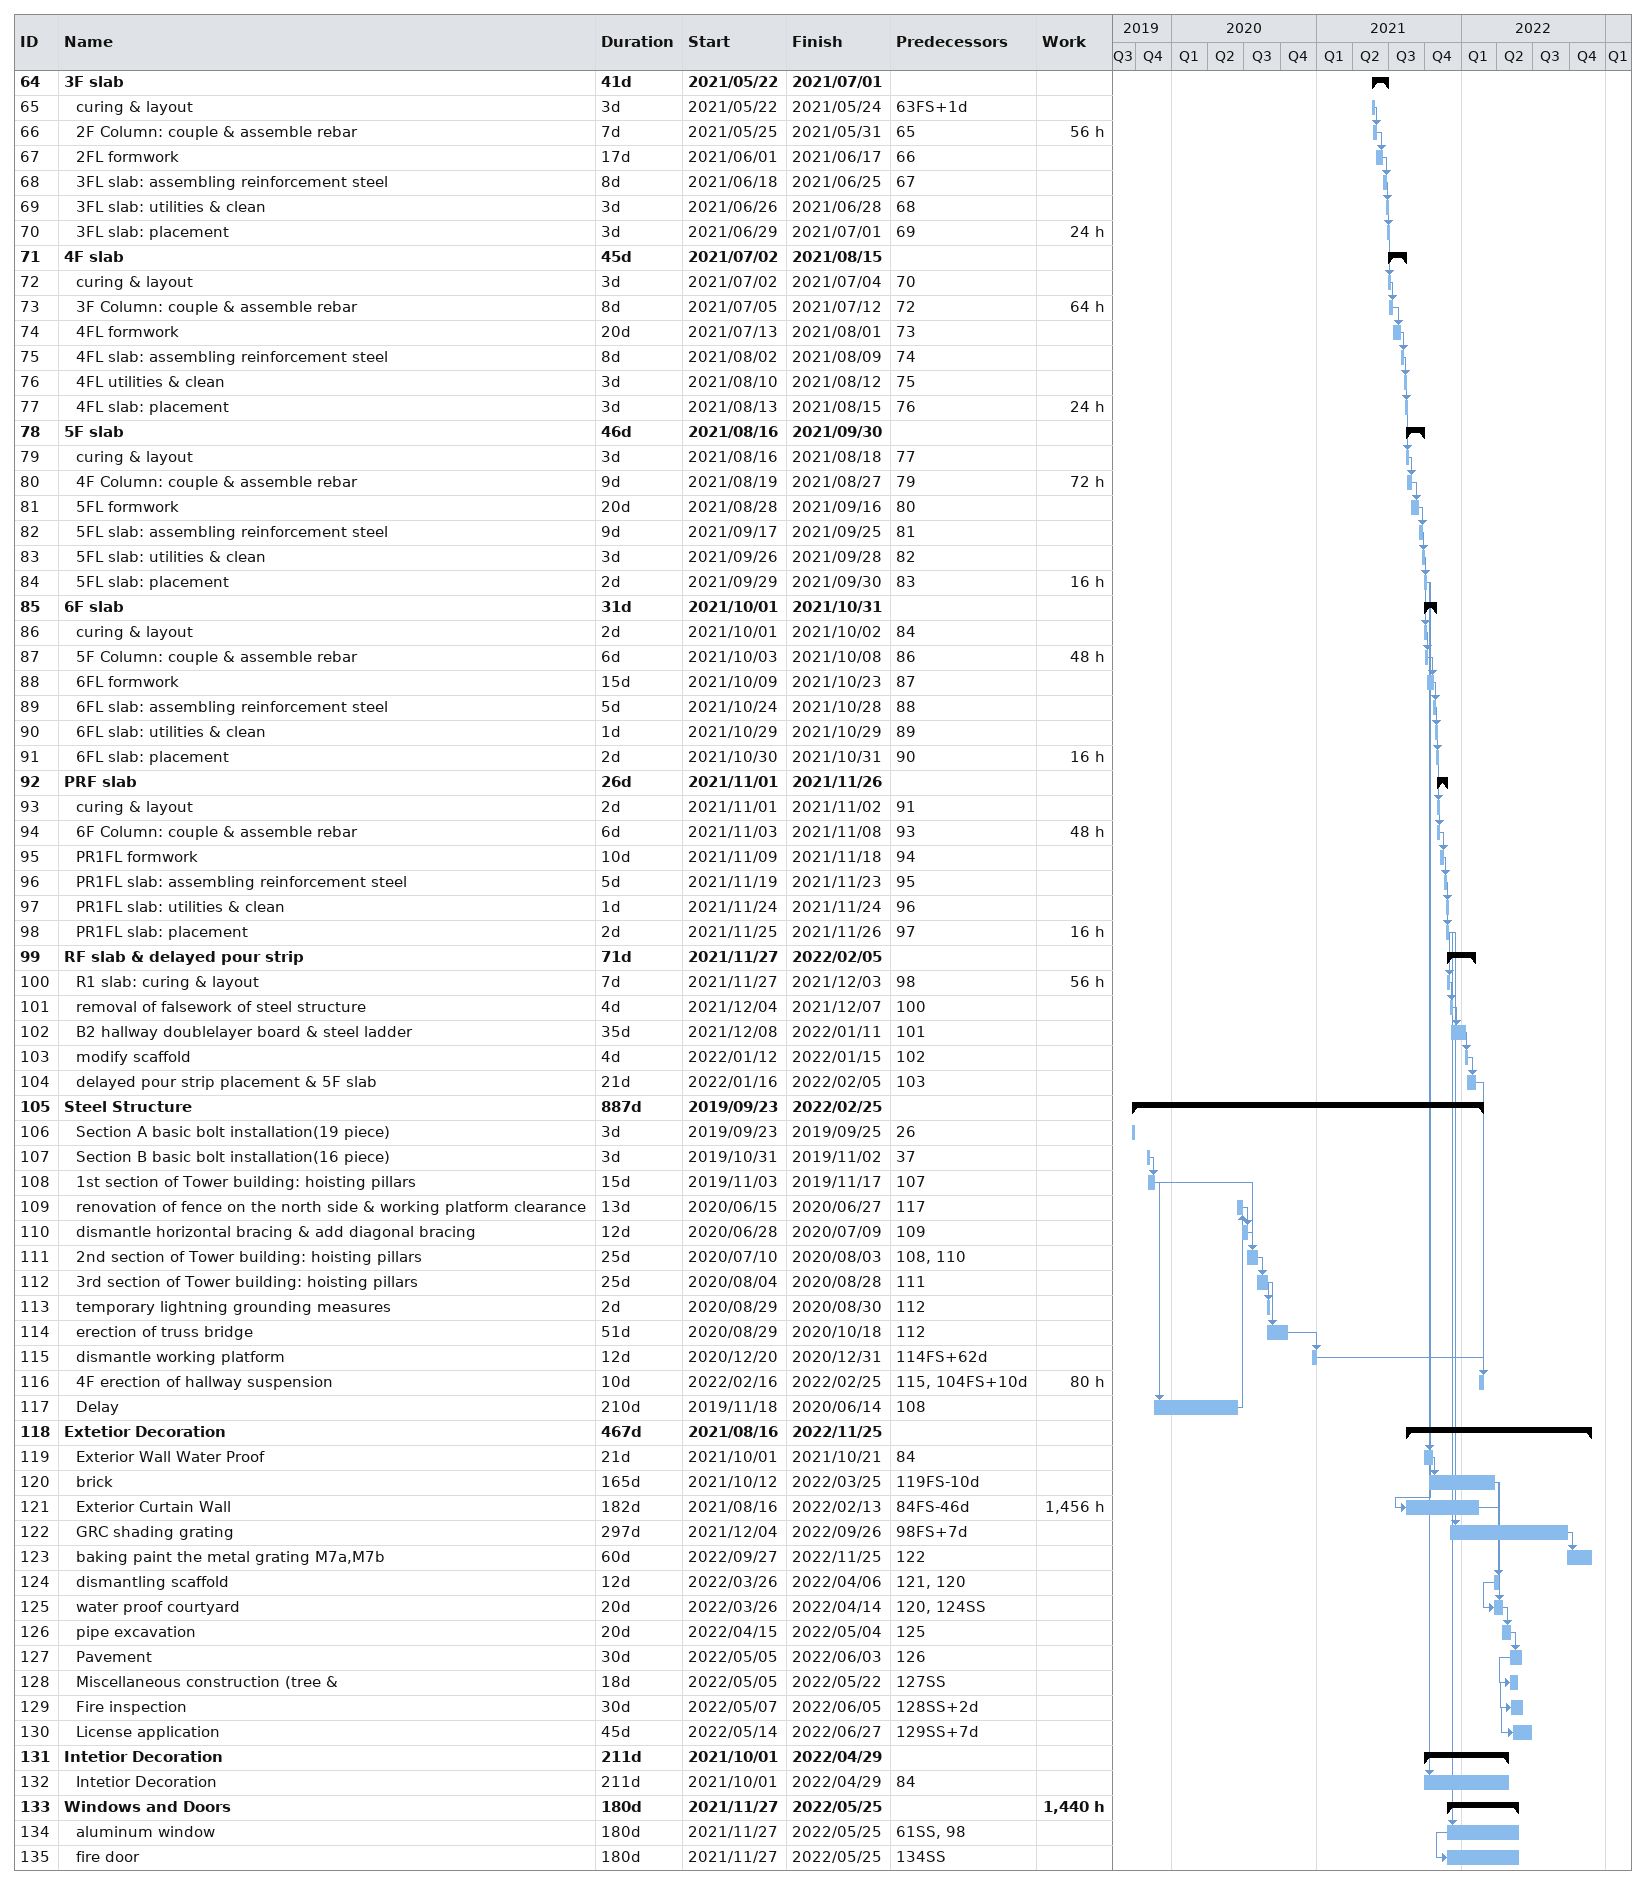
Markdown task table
| ID | Level | Task | Duration | Start | Finish | Predecessors | Work (h) |
|---|---|---|---|---|---|---|---|
| 64 | 1 | **3F slab** | 41d | 2021-05-22 | 2021-07-01 |  |  |
| 65 | 2 | curing & layout | 3d | 2021-05-22 | 2021-05-24 | 63FS+1d |  |
| 66 | 2 | 2F Column: couple & assemble rebar | 7d | 2021-05-25 | 2021-05-31 | 65 | 56 |
| 67 | 2 | 2FL formwork | 17d | 2021-06-01 | 2021-06-17 | 66 |  |
| 68 | 2 | 3FL slab: assembling reinforcement steel | 8d | 2021-06-18 | 2021-06-25 | 67 |  |
| 69 | 2 | 3FL slab: utilities & clean | 3d | 2021-06-26 | 2021-06-28 | 68 |  |
| 70 | 2 | 3FL slab: placement | 3d | 2021-06-29 | 2021-07-01 | 69 | 24 |
| 71 | 1 | **4F slab** | 45d | 2021-07-02 | 2021-08-15 |  |  |
| 72 | 2 | curing & layout | 3d | 2021-07-02 | 2021-07-04 | 70 |  |
| 73 | 2 | 3F Column: couple & assemble rebar | 8d | 2021-07-05 | 2021-07-12 | 72 | 64 |
| 74 | 2 | 4FL formwork | 20d | 2021-07-13 | 2021-08-01 | 73 |  |
| 75 | 2 | 4FL slab: assembling reinforcement steel | 8d | 2021-08-02 | 2021-08-09 | 74 |  |
| 76 | 2 | 4FL utilities & clean | 3d | 2021-08-10 | 2021-08-12 | 75 |  |
| 77 | 2 | 4FL slab: placement | 3d | 2021-08-13 | 2021-08-15 | 76 | 24 |
| 78 | 1 | **5F slab** | 46d | 2021-08-16 | 2021-09-30 |  |  |
| 79 | 2 | curing & layout | 3d | 2021-08-16 | 2021-08-18 | 77 |  |
| 80 | 2 | 4F Column: couple & assemble rebar | 9d | 2021-08-19 | 2021-08-27 | 79 | 72 |
| 81 | 2 | 5FL formwork | 20d | 2021-08-28 | 2021-09-16 | 80 |  |
| 82 | 2 | 5FL slab: assembling reinforcement steel | 9d | 2021-09-17 | 2021-09-25 | 81 |  |
| 83 | 2 | 5FL slab: utilities & clean | 3d | 2021-09-26 | 2021-09-28 | 82 |  |
| 84 | 2 | 5FL slab: placement | 2d | 2021-09-29 | 2021-09-30 | 83 | 16 |
| 85 | 1 | **6F slab** | 31d | 2021-10-01 | 2021-10-31 |  |  |
| 86 | 2 | curing & layout | 2d | 2021-10-01 | 2021-10-02 | 84 |  |
| 87 | 2 | 5F Column: couple & assemble rebar | 6d | 2021-10-03 | 2021-10-08 | 86 | 48 |
| 88 | 2 | 6FL formwork | 15d | 2021-10-09 | 2021-10-23 | 87 |  |
| 89 | 2 | 6FL slab: assembling reinforcement steel | 5d | 2021-10-24 | 2021-10-28 | 88 |  |
| 90 | 2 | 6FL slab: utilities & clean | 1d | 2021-10-29 | 2021-10-29 | 89 |  |
| 91 | 2 | 6FL slab: placement | 2d | 2021-10-30 | 2021-10-31 | 90 | 16 |
| 92 | 1 | **PRF slab** | 26d | 2021-11-01 | 2021-11-26 |  |  |
| 93 | 2 | curing & layout | 2d | 2021-11-01 | 2021-11-02 | 91 |  |
| 94 | 2 | 6F Column: couple & assemble rebar | 6d | 2021-11-03 | 2021-11-08 | 93 | 48 |
| 95 | 2 | PR1FL formwork | 10d | 2021-11-09 | 2021-11-18 | 94 |  |
| 96 | 2 | PR1FL slab: assembling reinforcement steel | 5d | 2021-11-19 | 2021-11-23 | 95 |  |
| 97 | 2 | PR1FL slab: utilities & clean | 1d | 2021-11-24 | 2021-11-24 | 96 |  |
| 98 | 2 | PR1FL slab: placement | 2d | 2021-11-25 | 2021-11-26 | 97 | 16 |
| 99 | 1 | **RF slab & delayed pour strip** | 71d | 2021-11-27 | 2022-02-05 |  |  |
| 100 | 2 | R1 slab: curing & layout | 7d | 2021-11-27 | 2021-12-03 | 98 | 56 |
| 101 | 2 | removal of falsework of steel structure | 4d | 2021-12-04 | 2021-12-07 | 100 |  |
| 102 | 2 | B2 hallway doublelayer board & steel ladder | 35d | 2021-12-08 | 2022-01-11 | 101 |  |
| 103 | 2 | modify scaffold | 4d | 2022-01-12 | 2022-01-15 | 102 |  |
| 104 | 2 | delayed pour strip placement & 5F slab | 21d | 2022-01-16 | 2022-02-05 | 103 |  |
| 105 | 1 | **Steel Structure** | 887d | 2019-09-23 | 2022-02-25 |  |  |
| 106 | 2 | Section A basic bolt installation(19 piece) | 3d | 2019-09-23 | 2019-09-25 | 26 |  |
| 107 | 2 | Section B basic bolt installation(16 piece) | 3d | 2019-10-31 | 2019-11-02 | 37 |  |
| 108 | 2 | 1st section of Tower building: hoisting pillars | 15d | 2019-11-03 | 2019-11-17 | 107 |  |
| 109 | 2 | renovation of fence on the north side & working platform clearance | 13d | 2020-06-15 | 2020-06-27 | 117 |  |
| 110 | 2 | dismantle horizontal bracing & add diagonal bracing | 12d | 2020-06-28 | 2020-07-09 | 109 |  |
| 111 | 2 | 2nd section of Tower building: hoisting pillars | 25d | 2020-07-10 | 2020-08-03 | 108, 110 |  |
| 112 | 2 | 3rd section of Tower building: hoisting pillars | 25d | 2020-08-04 | 2020-08-28 | 111 |  |
| 113 | 2 | temporary lightning grounding measures | 2d | 2020-08-29 | 2020-08-30 | 112 |  |
| 114 | 2 | erection of truss bridge | 51d | 2020-08-29 | 2020-10-18 | 112 |  |
| 115 | 2 | dismantle working platform | 12d | 2020-12-20 | 2020-12-31 | 114FS+62d |  |
| 116 | 2 | 4F erection of hallway suspension | 10d | 2022-02-16 | 2022-02-25 | 115, 104FS+10d | 80 |
| 117 | 2 | Delay | 210d | 2019-11-18 | 2020-06-14 | 108 |  |
| 118 | 1 | **Extetior Decoration** | 467d | 2021-08-16 | 2022-11-25 |  |  |
| 119 | 2 | Exterior Wall Water Proof | 21d | 2021-10-01 | 2021-10-21 | 84 |  |
| 120 | 2 | brick | 165d | 2021-10-12 | 2022-03-25 | 119FS-10d |  |
| 121 | 2 | Exterior Curtain Wall | 182d | 2021-08-16 | 2022-02-13 | 84FS-46d | 1456 |
| 122 | 2 | GRC shading grating | 297d | 2021-12-04 | 2022-09-26 | 98FS+7d |  |
| 123 | 2 | baking paint the metal grating M7a,M7b | 60d | 2022-09-27 | 2022-11-25 | 122 |  |
| 124 | 2 | dismantling scaffold | 12d | 2022-03-26 | 2022-04-06 | 121, 120 |  |
| 125 | 2 | water proof courtyard | 20d | 2022-03-26 | 2022-04-14 | 120, 124SS |  |
| 126 | 2 | pipe excavation | 20d | 2022-04-15 | 2022-05-04 | 125 |  |
| 127 | 2 | Pavement | 30d | 2022-05-05 | 2022-06-03 | 126 |  |
| 128 | 2 | Miscellaneous construction (tree & | 18d | 2022-05-05 | 2022-05-22 | 127SS |  |
| 129 | 2 | Fire inspection | 30d | 2022-05-07 | 2022-06-05 | 128SS+2d |  |
| 130 | 2 | License application | 45d | 2022-05-14 | 2022-06-27 | 129SS+7d |  |
| 131 | 1 | **Intetior Decoration** | 211d | 2021-10-01 | 2022-04-29 |  |  |
| 132 | 2 | Intetior Decoration | 211d | 2021-10-01 | 2022-04-29 | 84 |  |
| 133 | 1 | **Windows and Doors** | 180d | 2021-11-27 | 2022-05-25 |  | 1440 |
| 134 | 2 | aluminum window | 180d | 2021-11-27 | 2022-05-25 | 61SS, 98 |  |
| 135 | 2 | fire door | 180d | 2021-11-27 | 2022-05-25 | 134SS |  |
